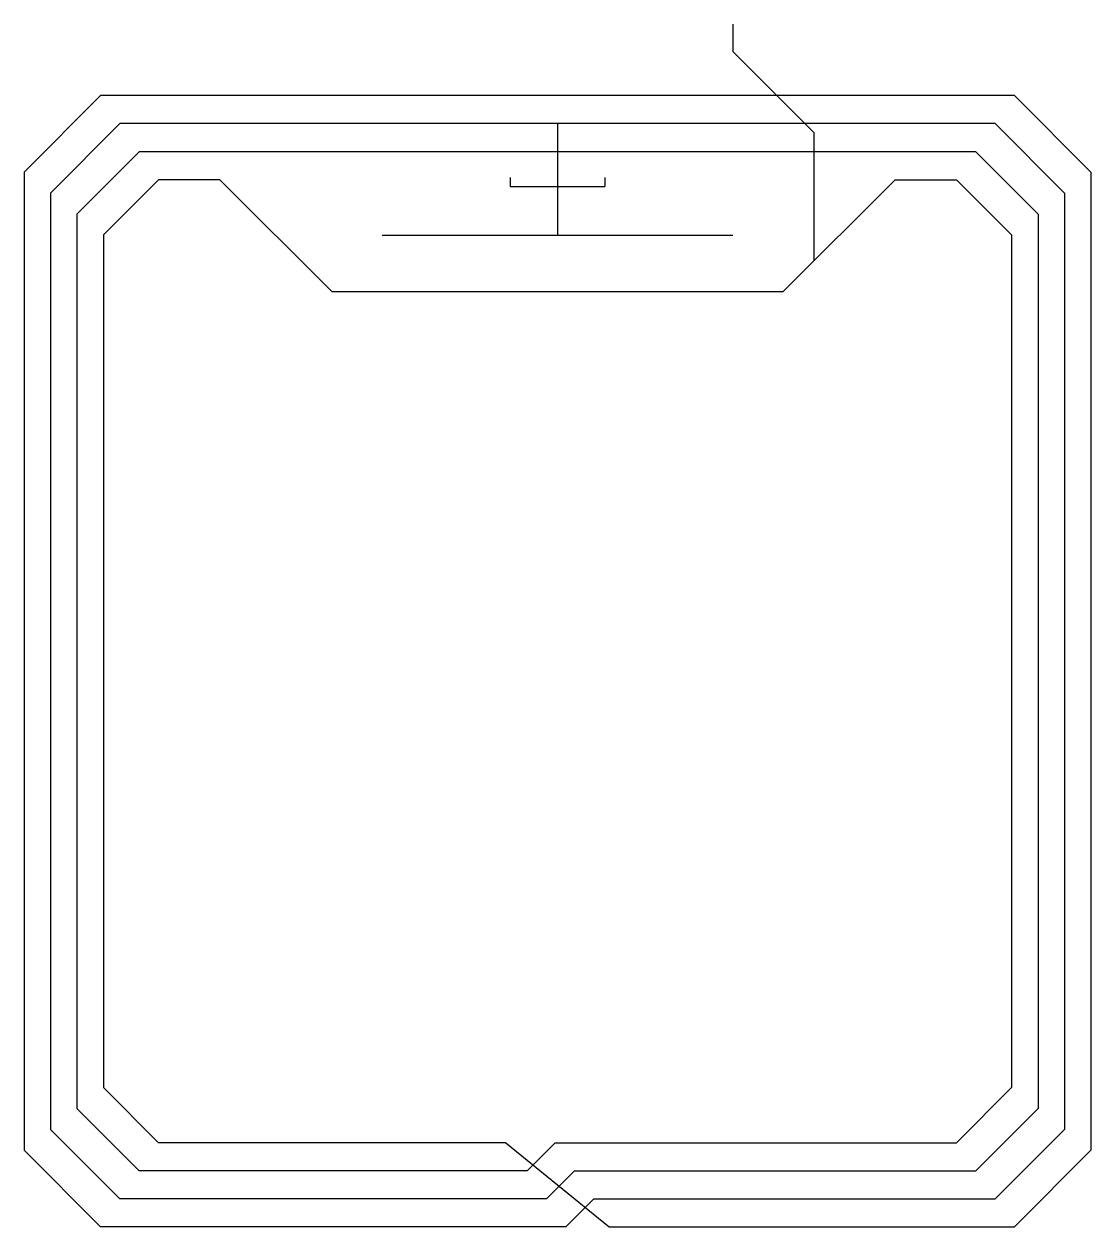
# Model space of a CAD drawing. Extents: x -19.1 to 19.1, y -20.3 to 22.9.
import ezdxf

# ---------------------------------------------------------------- set-up
doc = ezdxf.new("R2010")
doc.units = 0
doc.layers.add('LAYER_1', color=3, linetype='CONTINUOUS')

msp = doc.modelspace()

# ---------------------------------------------------------------- linework, layer by layer
at = {"layer": 'LAYER_1'}
for points in [[(9.208, 14.368), (9.208, 18.968), (6.309, 21.867), (6.309, 22.867)], [(-16.4, 20.3), (-19.15, 17.55)], [(16.4, 20.3), (-16.4, 20.3)], [(19.15, 17.55), (16.4, 20.3)], [(-18.2, 16.8), (-15.707, 19.293)], [(15.707, 19.293), (-15.707, 19.293)], [(0, 19.293), (0, 15.293)], [(18.2, 16.8), (15.707, 19.293)], [(-15.014, 18.286), (-17.25, 16.05)], [(15.014, 18.286), (-15.014, 18.286)], [(17.25, 16.05), (15.014, 18.286)], [(-19.15, 17.55), (-19.15, -17.55)], [(-16.3, 15.3), (-14.321, 17.279)], [(-12.119, 17.279), (-14.321, 17.279)], [(-12.119, 17.279), (-8.095, 13.255)], [(-1.7, 17.355), (-1.7, 17.041)], [(1.7, 17.355), (1.7, 17.041)], [(12.119, 17.279), (8.095, 13.255)], [(12.119, 17.279), (14.321, 17.279)], [(14.321, 17.279), (16.3, 15.3)], [(19.15, 17.55), (19.15, -17.55)], [(-1.7, 17.041), (1.7, 17.041)], [(-18.2, 16.8), (-18.2, -16.8)], [(18.2, 16.8), (18.2, -16.8)], [(-17.25, 16.05), (-17.25, -16.05)], [(17.25, 16.05), (17.25, -16.05)], [(-16.3, 15.3), (-16.3, -15.3)], [(-6.3, 15.293), (6.3, 15.293)], [(16.3, 15.3), (16.3, -15.3)], [(8.095, 13.255), (-8.095, 13.255)], [(-14.321, -17.279), (-16.3, -15.3)], [(14.321, -17.279), (16.3, -15.3)], [(-15.014, -18.286), (-17.25, -16.05)], [(15.014, -18.286), (17.25, -16.05)], [(-18.2, -16.8), (-15.707, -19.293)], [(18.2, -16.8), (15.707, -19.293)], [(-16.4, -20.3), (-19.15, -17.55)], [(-1.85, -17.279), (-14.321, -17.279)], [(-1.85, -17.279), (1.85, -20.3)], [(-1.089, -18.286), (-0.082, -17.279)], [(-0.082, -17.279), (14.321, -17.279)], [(16.4, -20.3), (19.15, -17.55)], [(-1.089, -18.286), (-15.014, -18.286)], [(-0.396, -19.293), (0.611, -18.286)], [(0.611, -18.286), (15.014, -18.286)], [(-0.396, -19.293), (-15.707, -19.293)], [(0.297, -20.3), (1.304, -19.293)], [(1.304, -19.293), (15.707, -19.293)], [(0.297, -20.3), (-16.4, -20.3)], [(1.85, -20.3), (16.4, -20.3)]]:
    msp.add_lwpolyline(points, dxfattribs=at)

doc.saveas('drawing.dxf')
